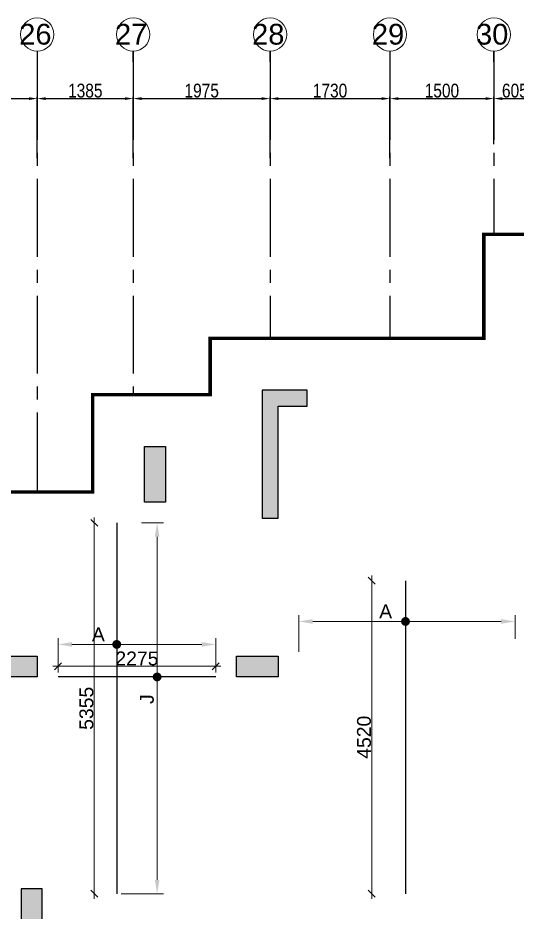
# Model space of a CAD drawing. Header units: millimetres. Extents: x 1123469 to 1883119, y -126924 to 196924.
# Drawn here: x 1752063 to 1759268, y 148672 to 161582 of the extents above; entities that cross this region are included whole.
import ezdxf
from ezdxf.enums import TextEntityAlignment as Align

# ---------------------------------------------------------------- set-up
doc = ezdxf.new("R2010")
doc.units = ezdxf.units.MM
doc.header["$LTSCALE"] = 500
doc.header["$MEASUREMENT"] = 0
doc.header["$PDMODE"] = 34
doc.linetypes.add('CONTINOUS', pattern=[0])
doc.linetypes.add('Site$0$CENTER2', pattern=[1.125, 0.75, -0.125, 0.125, -0.125])
doc.layers.get('Defpoints').update_dxf_attribs({"lineweight": 0})
for name, color, linetype in [('COL. DIM', 3, 'Continuous'), ('GRID', 7, 'Continuous'), ('GRID DIM', 7, 'Continuous'), ('reinf.', 4, 'Continuous'), ('TOWER AREA COLUMN.', 6, 'Continuous')]:
    doc.layers.add(name, color=color, linetype=linetype)
for name, color, linetype, lineweight in [('CUT OUT', 1, 'Continuous', 13), ('dim-M', 1, 'Continuous', 15), ('FOOTING', 1, 'Continuous', 15), ('GRID NO.', 7, 'Continuous', 20), ('S - SUNK', 251, 'Continuous', 0), ('TOWER COL HATCH', 253, 'Continuous', 20)]:
    doc.layers.add(name, color=color, linetype=linetype, lineweight=lineweight)
doc.styles.add('3mm', font='arial.ttf')
doc.styles.add('D50', font='arial.ttf', dxfattribs={"width": 0.8})
doc.dimstyles.new('INNER DIM', dxfattribs={"dimtxt": 200, "dimasz": 120, "dimexe": 25, "dimexo": 25, "dimgap": 12, "dimtad": 1, "dimdec": 0, "dimrnd": 5, "dimzin": 0, "dimdsep": 46, "dimtxsty": 'D50', "dimcen": 0.09, "dimdle": 25, "dimclrt": 6, "dimadec": 0, "dimazin": 0, "dimtfac": 1, "dimtdec": 0, "dimtofl": 0, "dimtmove": 1, "dimatfit": 3, "dimfxl": 75, "dimtolj": 1, "dimtzin": 0, "dimarcsym": 0})
doc.dimstyles.new('PARAMVEER', dxfattribs={"dimtxt": 200, "dimasz": 100, "dimexe": 0, "dimexo": 25, "dimgap": 10, "dimtad": 1, "dimdec": 0, "dimrnd": 5, "dimzin": 0, "dimdsep": 46, "dimtxsty": '3mm', "dimblk": 'OBLIQUE', "dimcen": 0.09, "dimdle": 75, "dimclrd": 1, "dimclre": 1, "dimclrt": 3, "dimadec": 0, "dimazin": 0, "dimtfac": 1, "dimtdec": 0, "dimtmove": 1, "dimatfit": 3, "dimfxl": 100, "dimtolj": 1, "dimtzin": 0, "dimlwd": 18, "dimlwe": 5, "dimarcsym": 0})

# ---------------------------------------------------------------- blocks, each defined once
blk = doc.blocks.new('GRID MARK')
at = {"layer": 'GRID NO.', "const_width": 50}
blk.add_lwpolyline([(0, -541), (0, -891)], dxfattribs=at)
at = {"layer": 'GRID NO.'}
blk.add_circle((0, 0), 541, dxfattribs=at)
at = {"layer": 'GRID NO.', "style": 'D50', "width": 0.8}
blk.add_attdef('Y1', text='', height=500, dxfattribs=at).set_placement((-33, -267), align=Align.CENTER)
blk = doc.blocks.new('*D2352')
at = {"layer": 'Defpoints', "color": 0, "linetype": 'Continuous', "transparency": 16777216}
for p in [(1752343, 160417), (1748813, 159533), (1752343, 159533)]:
    blk.add_point(p, dxfattribs=at)
at = {"layer": 'GRID DIM', "color": 0, "linetype": 'Continuous', "lineweight": -2, "transparency": 16777216}
for p, q in [((1748813, 159558), (1748813, 160442)), ((1752343, 159558), (1752343, 160442))]:
    blk.add_line(p, q, dxfattribs=at)
at = {"layer": 'GRID DIM', "linetype": 'Continuous', "lineweight": -2, "transparency": 16777216}
blk.add_line((1748933, 160417), (1752223, 160417), dxfattribs=at)
at = {"layer": 'GRID DIM', "linetype": 'Continuous', "transparency": 16777216}
for points in [[(1748933, 160437), (1748933, 160397), (1748813, 160417)], [(1752223, 160437), (1752223, 160397), (1752343, 160417)]]:
    blk.add_solid(points, dxfattribs=at)
at = {"layer": 'GRID DIM', "linetype": 'Continuous', "transparency": 16777216, "insert": (1750578, 160531), "char_height": 200, "attachment_point": 5, "style": 'D50'}
blk.add_mtext('\\A1;3530', dxfattribs=at)
blk = doc.blocks.new('*D2353')
at = {"layer": 'Defpoints', "color": 0, "linetype": 'Continuous', "transparency": 16777216}
for p in [(1753728, 160417), (1752343, 159533), (1753728, 159533)]:
    blk.add_point(p, dxfattribs=at)
at = {"layer": 'GRID DIM', "color": 0, "linetype": 'Continuous', "lineweight": -2, "transparency": 16777216}
for p, q in [((1752343, 159558), (1752343, 160442)), ((1753728, 159558), (1753728, 160442))]:
    blk.add_line(p, q, dxfattribs=at)
at = {"layer": 'GRID DIM', "linetype": 'Continuous', "lineweight": -2, "transparency": 16777216}
blk.add_line((1752463, 160417), (1753608, 160417), dxfattribs=at)
at = {"layer": 'GRID DIM', "linetype": 'Continuous', "transparency": 16777216}
for points in [[(1752463, 160437), (1752463, 160397), (1752343, 160417)], [(1753608, 160437), (1753608, 160397), (1753728, 160417)]]:
    blk.add_solid(points, dxfattribs=at)
at = {"layer": 'GRID DIM', "linetype": 'Continuous', "transparency": 16777216, "insert": (1753036, 160531), "char_height": 200, "attachment_point": 5, "style": 'D50'}
blk.add_mtext('\\A1;1385', dxfattribs=at)
blk = doc.blocks.new('*D2354')
at = {"layer": 'Defpoints', "color": 0, "linetype": 'Continuous', "transparency": 16777216}
for p in [(1755703, 160417), (1753728, 159533), (1755703, 159533)]:
    blk.add_point(p, dxfattribs=at)
at = {"layer": 'GRID DIM', "color": 0, "linetype": 'Continuous', "lineweight": -2, "transparency": 16777216}
for p, q in [((1753728, 159558), (1753728, 160442)), ((1755703, 159558), (1755703, 160442))]:
    blk.add_line(p, q, dxfattribs=at)
at = {"layer": 'GRID DIM', "linetype": 'Continuous', "lineweight": -2, "transparency": 16777216}
blk.add_line((1753848, 160417), (1755583, 160417), dxfattribs=at)
at = {"layer": 'GRID DIM', "linetype": 'Continuous', "transparency": 16777216}
for points in [[(1753848, 160437), (1753848, 160397), (1753728, 160417)], [(1755583, 160437), (1755583, 160397), (1755703, 160417)]]:
    blk.add_solid(points, dxfattribs=at)
at = {"layer": 'GRID DIM', "linetype": 'Continuous', "transparency": 16777216, "insert": (1754716, 160531), "char_height": 200, "attachment_point": 5, "style": 'D50'}
blk.add_mtext('\\A1;1975', dxfattribs=at)
blk = doc.blocks.new('*D2355')
at = {"layer": 'Defpoints', "color": 0, "linetype": 'Continuous', "transparency": 16777216}
for p in [(1757433, 160417), (1755703, 159533), (1757433, 159533)]:
    blk.add_point(p, dxfattribs=at)
at = {"layer": 'GRID DIM', "color": 0, "linetype": 'Continuous', "lineweight": -2, "transparency": 16777216}
for p, q in [((1755703, 159558), (1755703, 160442)), ((1757433, 159558), (1757433, 160442))]:
    blk.add_line(p, q, dxfattribs=at)
at = {"layer": 'GRID DIM', "linetype": 'Continuous', "lineweight": -2, "transparency": 16777216}
blk.add_line((1755823, 160417), (1757313, 160417), dxfattribs=at)
at = {"layer": 'GRID DIM', "linetype": 'Continuous', "transparency": 16777216}
for points in [[(1755823, 160437), (1755823, 160397), (1755703, 160417)], [(1757313, 160437), (1757313, 160397), (1757433, 160417)]]:
    blk.add_solid(points, dxfattribs=at)
at = {"layer": 'GRID DIM', "linetype": 'Continuous', "transparency": 16777216, "insert": (1756568, 160531), "char_height": 200, "attachment_point": 5, "style": 'D50'}
blk.add_mtext('\\A1;1730', dxfattribs=at)
blk = doc.blocks.new('*D2356')
at = {"layer": 'Defpoints', "color": 0, "linetype": 'Continuous', "transparency": 16777216}
for p in [(1758933, 160417), (1758933, 159732), (1757433, 159533)]:
    blk.add_point(p, dxfattribs=at)
at = {"layer": 'GRID DIM', "color": 0, "linetype": 'Continuous', "lineweight": -2, "transparency": 16777216}
for p, q in [((1757433, 159558), (1757433, 160442)), ((1758933, 159757), (1758933, 160442))]:
    blk.add_line(p, q, dxfattribs=at)
at = {"layer": 'GRID DIM', "linetype": 'Continuous', "lineweight": -2, "transparency": 16777216}
blk.add_line((1757553, 160417), (1758813, 160417), dxfattribs=at)
at = {"layer": 'GRID DIM', "linetype": 'Continuous', "transparency": 16777216}
for points in [[(1757553, 160437), (1757553, 160397), (1757433, 160417)], [(1758813, 160437), (1758813, 160397), (1758933, 160417)]]:
    blk.add_solid(points, dxfattribs=at)
at = {"layer": 'GRID DIM', "linetype": 'Continuous', "transparency": 16777216, "insert": (1758183, 160531), "char_height": 200, "attachment_point": 5, "style": 'D50'}
blk.add_mtext('\\A1;1500', dxfattribs=at)
blk = doc.blocks.new('*D2357')
at = {"layer": 'Defpoints', "color": 0, "linetype": 'Continuous', "transparency": 16777216}
for p in [(1759538, 160417), (1758933, 159732), (1759538, 159732)]:
    blk.add_point(p, dxfattribs=at)
at = {"layer": 'GRID DIM', "color": 0, "linetype": 'Continuous', "lineweight": -2, "transparency": 16777216}
for p, q in [((1758933, 159757), (1758933, 160442)), ((1759538, 159757), (1759538, 160442))]:
    blk.add_line(p, q, dxfattribs=at)
at = {"layer": 'GRID DIM', "linetype": 'Continuous', "lineweight": -2, "transparency": 16777216}
blk.add_line((1759053, 160417), (1759418, 160417), dxfattribs=at)
at = {"layer": 'GRID DIM', "linetype": 'Continuous', "transparency": 16777216}
for points in [[(1759053, 160437), (1759053, 160397), (1758933, 160417)], [(1759418, 160437), (1759418, 160397), (1759538, 160417)]]:
    blk.add_solid(points, dxfattribs=at)
at = {"layer": 'GRID DIM', "linetype": 'Continuous', "transparency": 16777216, "insert": (1759236, 160531), "char_height": 200, "attachment_point": 5, "style": 'D50'}
blk.add_mtext('\\A1;605', dxfattribs=at)
blk = doc.blocks.new('3tgra')
at = {"layer": 'TOWER COL HATCH'}
h = blk.add_hatch(color=253, dxfattribs=at)
h.dxf.hatch_style = 1
h.paths.add_polyline_path([(1387406, 93642), (1388056, 93642), (1388056, 91792), (1387826, 91792), (1387826, 93412), (1387406, 93412)])
h = blk.add_hatch(color=253, dxfattribs=at)
h.dxf.hatch_style = 1
h.paths.add_polyline_path([(1389451, 92027), (1389751, 92027), (1389751, 92827), (1389451, 92827)])
h = blk.add_hatch(color=253, dxfattribs=at)
h.dxf.hatch_style = 1
h.paths.add_polyline_path([(1388426, 89502), (1388426, 89802), (1387826, 89802), (1387826, 89502)])
h = blk.add_hatch(color=253, dxfattribs=at)
h.dxf.hatch_style = 1
h.paths.add_polyline_path([(1391901, 89502), (1391901, 89802), (1391301, 89802), (1391301, 89502)])
h = blk.add_hatch(color=253, dxfattribs=at)
h.dxf.hatch_style = 1
h.paths.add_polyline_path([(1391531, 85842), (1391231, 85842), (1391231, 86442), (1391531, 86442)])
at = {"layer": 'TOWER AREA COLUMN.', "color": 4}
blk.add_lwpolyline([(1387406, 93642), (1388056, 93642), (1388056, 91792), (1387826, 91792), (1387826, 93412), (1387406, 93412), (1387406, 93642)], dxfattribs=at)
for points in [[(1389451, 92027), (1389751, 92027), (1389751, 92827), (1389451, 92827)], [(1388426, 89502), (1388426, 89802), (1387826, 89802), (1387826, 89502)], [(1391901, 89502), (1391901, 89802), (1391301, 89802), (1391301, 89502)], [(1391531, 85842), (1391231, 85842), (1391231, 86442), (1391531, 86442)]]:
    blk.add_lwpolyline(points, close=True, dxfattribs=at)
blk = doc.blocks.new('*D2546')
at = {"layer": 'COL. DIM', "color": 1, "linetype": 'CONTINOUS', "lineweight": 5, "ltscale": 10, "transparency": 16777216}
for p, q in [((1753846, 154292), (1754163, 154292)), ((1753555, 148937), (1754163, 148937))]:
    blk.add_line(p, q, dxfattribs=at)
at = {"layer": 'COL. DIM', "color": 1, "lineweight": 18, "ltscale": 10, "transparency": 16777216}
blk.add_line((1754073, 154092), (1754073, 149137), dxfattribs=at)
at = {"layer": 'COL. DIM', "color": 1, "ltscale": 10, "transparency": 16777216}
for points in [[(1754040, 154092), (1754106, 154092), (1754073, 154292)], [(1754040, 149137), (1754106, 149137), (1754073, 148937)]]:
    blk.add_solid(points, dxfattribs=at)
at = {"layer": 'Defpoints', "color": 0, "ltscale": 10, "transparency": 16777216}
for p in [(1753781, 154292), (1753490, 148937), (1754073, 148937)]:
    blk.add_point(p, dxfattribs=at)
at = {"layer": 'COL. DIM', "color": 3, "ltscale": 10, "transparency": 16777216, "insert": (1753926, 151747), "char_height": 200, "attachment_point": 5, "rotation": 90, "style": '3mm'}
blk.add_mtext('\\A1;J', dxfattribs=at)
blk = doc.blocks.new('*D2423')
at = {"layer": 'COL. DIM', "color": 1, "linetype": 'CONTINOUS', "lineweight": 5, "ltscale": 10, "transparency": 16777216}
for p, q in [((1756118, 152432), (1756118, 152959)), ((1759238, 152620), (1759238, 152959))]:
    blk.add_line(p, q, dxfattribs=at)
at = {"layer": 'COL. DIM', "color": 1, "lineweight": 18, "ltscale": 10, "transparency": 16777216}
blk.add_line((1759038, 152869), (1756318, 152869), dxfattribs=at)
at = {"layer": 'COL. DIM', "color": 1, "ltscale": 10, "transparency": 16777216}
for points in [[(1756318, 152902), (1756318, 152835), (1756118, 152869)], [(1759038, 152902), (1759038, 152835), (1759238, 152869)]]:
    blk.add_solid(points, dxfattribs=at)
at = {"layer": 'Defpoints', "color": 0, "ltscale": 10, "transparency": 16777216}
for p in [(1756118, 152869), (1759238, 152555), (1756118, 152367)]:
    blk.add_point(p, dxfattribs=at)
at = {"layer": 'COL. DIM', "color": 3, "ltscale": 10, "transparency": 16777216, "insert": (1757371, 153014), "char_height": 200, "attachment_point": 5, "style": '3mm'}
blk.add_mtext('\\A1;A', dxfattribs=at)
blk = doc.blocks.new('*D2433')
at = {"layer": 'COL. DIM', "color": 1, "linetype": 'CONTINOUS', "lineweight": 5, "ltscale": 10, "transparency": 16777216}
for p, q in [((1752643, 152132), (1752643, 152627)), ((1754918, 152132), (1754918, 152627))]:
    blk.add_line(p, q, dxfattribs=at)
at = {"layer": 'COL. DIM', "color": 1, "lineweight": 18, "ltscale": 10, "transparency": 16777216}
blk.add_line((1754718, 152537), (1752843, 152537), dxfattribs=at)
at = {"layer": 'COL. DIM', "color": 1, "ltscale": 10, "transparency": 16777216}
for points in [[(1752843, 152570), (1752843, 152504), (1752643, 152537)], [(1754718, 152570), (1754718, 152504), (1754918, 152537)]]:
    blk.add_solid(points, dxfattribs=at)
at = {"layer": 'Defpoints', "color": 0, "ltscale": 10, "transparency": 16777216}
for p in [(1752643, 152537), (1752643, 152067), (1754918, 152067)]:
    blk.add_point(p, dxfattribs=at)
at = {"layer": 'COL. DIM', "color": 3, "ltscale": 10, "transparency": 16777216, "insert": (1753225, 152682), "char_height": 200, "attachment_point": 5, "style": '3mm'}
blk.add_mtext('\\A1;A', dxfattribs=at)
blk = doc.blocks.new('_Oblique')
at = {"color": 0, "linetype": 'ByBlock', "lineweight": -2}
blk.add_line((-0.5, -0.5), (0.5, 0.5), dxfattribs=at)
blk = doc.blocks.new('*D2759')
at = {"layer": 'Defpoints', "color": 0, "ltscale": 10, "transparency": 16777216}
for p in [(1753490, 154292), (1753166, 148937), (1753490, 148937)]:
    blk.add_point(p, dxfattribs=at)
at = {"layer": 'S - SUNK', "color": 1, "lineweight": 18, "ltscale": 10, "transparency": 16777216}
blk.add_line((1753166, 154367), (1753166, 148862), dxfattribs=at)
at = {"layer": 'S - SUNK', "color": 1, "lineweight": 5, "ltscale": 10, "transparency": 16777216}
for p, q in [((1753166, 154292), (1753166, 154292)), ((1753166, 148937), (1753166, 148937))]:
    blk.add_line(p, q, dxfattribs=at)
at = {"layer": 'S - SUNK', "color": 1, "lineweight": 18, "ltscale": 10, "transparency": 16777216, "xscale": 100, "yscale": 100, "zscale": 100}
for p, rotation in [((1753166, 154292), 90), ((1753166, 148937), 270)]:
    blk.add_blockref('_Oblique', p, dxfattribs=dict(at, rotation=rotation))
at = {"layer": 'S - SUNK', "color": 3, "ltscale": 10, "transparency": 16777216, "insert": (1753053, 151615), "char_height": 200, "attachment_point": 5, "rotation": 90, "style": '3mm'}
blk.add_mtext('\\A1;5355', dxfattribs=at)
blk = doc.blocks.new('*D2760')
at = {"layer": 'Defpoints', "color": 0, "ltscale": 10, "transparency": 16777216}
for p in [(1754918, 152221), (1752643, 152067), (1754918, 152067)]:
    blk.add_point(p, dxfattribs=at)
at = {"layer": 'S - SUNK', "color": 1, "lineweight": 18, "ltscale": 10, "transparency": 16777216}
blk.add_line((1752568, 152221), (1754993, 152221), dxfattribs=at)
at = {"layer": 'S - SUNK', "color": 1, "lineweight": 5, "ltscale": 10, "transparency": 16777216}
for p, q in [((1752643, 152220), (1752643, 152221)), ((1754918, 152220), (1754918, 152221))]:
    blk.add_line(p, q, dxfattribs=at)
at = {"layer": 'S - SUNK', "color": 1, "lineweight": 18, "ltscale": 10, "transparency": 16777216, "xscale": 100, "yscale": 100, "zscale": 100, "rotation": 180}
blk.add_blockref('_Oblique', (1752643, 152221), dxfattribs=at)
at = {"layer": 'S - SUNK', "color": 1, "lineweight": 18, "ltscale": 10, "transparency": 16777216, "xscale": 100, "yscale": 100, "zscale": 100}
blk.add_blockref('_Oblique', (1754918, 152221), dxfattribs=at)
at = {"layer": 'S - SUNK', "color": 3, "ltscale": 10, "transparency": 16777216, "insert": (1753781, 152333), "char_height": 200, "attachment_point": 5, "style": '3mm'}
blk.add_mtext('\\A1;2275', dxfattribs=at)
blk = doc.blocks.new('*D2761')
at = {"layer": 'Defpoints', "color": 0, "ltscale": 10, "transparency": 16777216}
for p in [(1757658, 153457), (1757171, 148937), (1757658, 148937)]:
    blk.add_point(p, dxfattribs=at)
at = {"layer": 'S - SUNK', "color": 1, "lineweight": 18, "ltscale": 10, "transparency": 16777216}
blk.add_line((1757171, 153532), (1757171, 148862), dxfattribs=at)
at = {"layer": 'S - SUNK', "color": 1, "lineweight": 5, "ltscale": 10, "transparency": 16777216}
for p, q in [((1757171, 153457), (1757171, 153457)), ((1757171, 148937), (1757171, 148937))]:
    blk.add_line(p, q, dxfattribs=at)
at = {"layer": 'S - SUNK', "color": 1, "lineweight": 18, "ltscale": 10, "transparency": 16777216, "xscale": 100, "yscale": 100, "zscale": 100}
for p, rotation in [((1757171, 153457), 90), ((1757171, 148937), 270)]:
    blk.add_blockref('_Oblique', p, dxfattribs=dict(at, rotation=rotation))
at = {"layer": 'S - SUNK', "color": 3, "ltscale": 10, "transparency": 16777216, "insert": (1757059, 151197), "char_height": 200, "attachment_point": 5, "rotation": 90, "style": '3mm'}
blk.add_mtext('\\A1;4520', dxfattribs=at)
blk = doc.blocks.new('*D3557')
at = {"layer": 'COL. DIM', "color": 1, "lineweight": 18, "ltscale": 10, "transparency": 16777216}
for p, q in [((1830518, 155675), (1830518, 154998)), ((1830518, 155088), (1830518, 154608))]:
    blk.add_line(p, q, dxfattribs=at)
at = {"layer": 'COL. DIM', "color": 1, "linetype": 'CONTINOUS', "lineweight": 5, "ltscale": 10, "transparency": 16777216}
for p, q in [((1830059, 154998), (1830608, 154998)), ((1830171, 154698), (1830608, 154698))]:
    blk.add_line(p, q, dxfattribs=at)
at = {"layer": 'Defpoints', "color": 0, "ltscale": 10, "transparency": 16777216}
for p in [(1417241, 156599), (1418936, 156725), (1418936, 156599), (1829994, 154998), (1830106, 154698), (1830518, 154698)]:
    blk.add_point(p, dxfattribs=at)
at = {"layer": 'S - SUNK', "color": 1, "lineweight": 18, "ltscale": 10, "transparency": 16777216}
blk.add_line((1417166, 156725), (1419011, 156725), dxfattribs=at)
at = {"layer": 'S - SUNK', "color": 1, "lineweight": 5, "ltscale": 10, "transparency": 16777216}
for p, q in [((1417241, 156725), (1417241, 156725)), ((1418936, 156725), (1418936, 156725))]:
    blk.add_line(p, q, dxfattribs=at)
at = {"layer": 'COL. DIM', "color": 1, "lineweight": 18, "ltscale": 10, "transparency": 16777216, "xscale": 90, "yscale": 90, "zscale": 90}
for p, rotation in [((1830518, 154998), 90), ((1830518, 154698), 270)]:
    blk.add_blockref('_Oblique', p, dxfattribs=dict(at, rotation=rotation))
at = {"layer": 'S - SUNK', "color": 1, "lineweight": 18, "ltscale": 10, "transparency": 16777216, "xscale": 100, "yscale": 100, "zscale": 100, "rotation": 180}
blk.add_blockref('_Oblique', (1417241, 156725), dxfattribs=at)
at = {"layer": 'S - SUNK', "color": 1, "lineweight": 18, "ltscale": 10, "transparency": 16777216, "xscale": 100, "yscale": 100, "zscale": 100}
blk.add_blockref('_Oblique', (1418936, 156725), dxfattribs=at)
at = {"layer": 'COL. DIM', "color": 3, "ltscale": 10, "transparency": 16777216, "insert": (1830371, 155409), "char_height": 200, "attachment_point": 5, "rotation": 90, "style": '3mm'}
blk.add_mtext('\\A1;300', dxfattribs=at)
at = {"layer": 'S - SUNK', "color": 3, "ltscale": 10, "transparency": 16777216, "insert": (1418088, 156837), "char_height": 200, "attachment_point": 5, "style": '3mm'}
blk.add_mtext('\\A1;1695', dxfattribs=at)
blk = doc.blocks.new('*D3556')
at = {"layer": 'COL. DIM', "color": 1, "linetype": 'CONTINOUS', "lineweight": 5, "ltscale": 10, "transparency": 16777216}
for p, q in [((1817864, 134658), (1817084, 134658)), ((1816402, 133688), (1817264, 133688))]:
    blk.add_line(p, q, dxfattribs=at)
at = {"layer": 'COL. DIM', "color": 1, "lineweight": 18, "ltscale": 10, "transparency": 16777216}
blk.add_line((1817174, 134748), (1817174, 133598), dxfattribs=at)
at = {"layer": 'Defpoints', "color": 0, "ltscale": 10, "transparency": 16777216}
for p in [(1417088, 156599), (1417241, 156599), (1417241, 155194), (1817929, 134658), (1816337, 133688), (1817174, 133688)]:
    blk.add_point(p, dxfattribs=at)
at = {"layer": 'S - SUNK', "color": 1, "lineweight": 18, "ltscale": 10, "transparency": 16777216}
blk.add_line((1417088, 155119), (1417088, 156674), dxfattribs=at)
at = {"layer": 'S - SUNK', "color": 1, "lineweight": 5, "ltscale": 10, "transparency": 16777216}
for p, q in [((1417088, 156599), (1417088, 156599)), ((1417088, 155194), (1417088, 155194))]:
    blk.add_line(p, q, dxfattribs=at)
at = {"layer": 'COL. DIM', "color": 1, "lineweight": 18, "ltscale": 10, "transparency": 16777216, "xscale": 90, "yscale": 90, "zscale": 90}
for p, rotation in [((1817174, 134658), 90), ((1817174, 133688), 270)]:
    blk.add_blockref('_Oblique', p, dxfattribs=dict(at, rotation=rotation))
at = {"layer": 'S - SUNK', "color": 1, "lineweight": 18, "ltscale": 10, "transparency": 16777216, "xscale": 100, "yscale": 100, "zscale": 100}
for p, rotation in [((1417088, 156599), 90), ((1417088, 155194), 270)]:
    blk.add_blockref('_Oblique', p, dxfattribs=dict(at, rotation=rotation))
at = {"layer": 'COL. DIM', "color": 3, "ltscale": 10, "transparency": 16777216, "insert": (1817027, 134173), "char_height": 200, "attachment_point": 5, "rotation": 90, "style": '3mm'}
blk.add_mtext('\\A1;970', dxfattribs=at)
at = {"layer": 'S - SUNK', "color": 3, "ltscale": 10, "transparency": 16777216, "insert": (1416976, 155897), "char_height": 200, "attachment_point": 5, "rotation": 90, "style": '3mm'}
blk.add_mtext('\\A1;1405', dxfattribs=at)

msp = doc.modelspace()

# ---------------------------------------------------------------- linework, layer by layer
at = {"layer": 'dim-M', "color": 4, "ltscale": 10, "const_width": 63.8}
for points in [[(1757689.6, 152868.6, -1), (1757625.9, 152868.6, -1)], [(1753521.7, 152537.1, -1), (1753458, 152537.1, -1)], [(1754104.9, 152067.5, -1), (1754041.1, 152067.5, -1)]]:
    msp.add_lwpolyline(points, format="xyb", close=True, dxfattribs=at)
at = {"layer": 'FOOTING', "color": 3, "ltscale": 10, "const_width": 50}
msp.add_lwpolyline([(1726403.3, 154737.5), (1753143.3, 154737.5), (1753143.3, 156142.5), (1754838.3, 156142.5), (1754838.3, 156957.3), (1758788.3, 156957.3), (1758788.3, 158457.3), (1767663.3, 158457.3), (1767663.3, 148172.6), (1778753.3, 148172.6), (1778753.3, 126522.5), (1770198.3, 126522.5)], dxfattribs=at)
at = {"layer": 'GRID', "color": 16, "linetype": 'Site$0$CENTER2', "ltscale": 3}
for points in [[(1752343.3, 160946.9), (1752343.3, 154737.5)], [(1753728.3, 160946.9), (1753728.3, 156142.5)], [(1755703.3, 160946.9), (1755703.3, 156957.3)], [(1757433.3, 160946.9), (1757433.3, 156957.3)], [(1758933.3, 160946.9), (1758933.3, 158457.3)]]:
    msp.add_lwpolyline(points, dxfattribs=at)
at = {"layer": 'reinf.', "color": 4, "ltscale": 1.4}
for p, q in [((1753489.9, 154292.5), (1753489.9, 148937.5)), ((1757657.7, 153457.3), (1757657.7, 148937.5)), ((1754918.3, 152067.5), (1752643.3, 152067.5))]:
    msp.add_line(p, q, dxfattribs=at)

# ---------------------------------------------------------------- block references
at = {"layer": 'CUT OUT', "color": 4, "xscale": -1}
msp.add_blockref('3tgra', (3143643.9, 62565.7), dxfattribs=at)
at = {"layer": 'GRID NO.'}
ref = msp.add_blockref('GRID MARK', (1752343.3, 161342.2), dxfattribs=dict(at, xscale=-0.4435200000032785, yscale=0.4435200000032785, zscale=0.4435200000032785))
ref.add_attrib('Y1', '26', dxfattribs={"height": 300, "style": 'D50'}).set_placement((1752315.8, 161196.6), align=Align.CENTER)
ref = msp.add_blockref('GRID MARK', (1753728.3, 161342.2), dxfattribs=dict(at, xscale=-0.4435200000032785, yscale=0.4435200000032785, zscale=0.4435200000032785))
ref.add_attrib('Y1', '27', dxfattribs={"height": 300, "style": 'D50'}).set_placement((1753698.4, 161196.6), align=Align.CENTER)
ref = msp.add_blockref('GRID MARK', (1755703.3, 161342.2), dxfattribs=dict(at, xscale=-0.4435200000032785, yscale=0.4435200000032785, zscale=0.4435200000032785))
ref.add_attrib('Y1', '28', dxfattribs={"height": 300, "style": 'D50'}).set_placement((1755676.9, 161196.6), align=Align.CENTER)
ref = msp.add_blockref('GRID MARK', (1757433.3, 161342.2), dxfattribs=dict(at, xscale=-0.4435200000032785, yscale=0.4435200000032785, zscale=0.4435200000032785))
ref.add_attrib('Y1', '29', dxfattribs={"height": 300, "style": 'D50'}).set_placement((1757405.6, 161196.6), align=Align.CENTER)
ref = msp.add_blockref('GRID MARK', (1758933.3, 161342.2), dxfattribs=dict(at, xscale=-0.4435200000032785, yscale=0.4435200000032785, zscale=0.4435200000032785))
ref.add_attrib('Y1', '30', dxfattribs={"height": 300, "style": 'D50'}).set_placement((1758908.7, 161196.6), align=Align.CENTER)

# ---------------------------------------------------------------- dimensions: what is measured, and where the dimension line sits
at = {"layer": 'COL. DIM', "color": 6, "ltscale": 10}
dim = msp.add_linear_dim(base=(1830518, 154697.7), p1=(1829993.7, 154997.7), p2=(1830106.2, 154697.7), angle=90, dimstyle='PARAMVEER', override={"dimasz": 90, "dimexe": 90, "dimexo": 65, "dimgap": 45, "dimpost": '\\X', "dimdle": 90, "dimfxl": 0.18, "dimarcsym": 1}, dxfattribs=at)
dim.commit()
dim.dimension.update_dxf_attribs({"geometry": '*D3557', "text_midpoint": (1830518, 155409.4), "dimtype": 160})
dim = msp.add_linear_dim(base=(1817173.9, 133687.8), p1=(1817928.7, 134657.8), p2=(1816337.2, 133687.8), angle=90, dimstyle='PARAMVEER', override={"dimasz": 90, "dimexe": 90, "dimexo": 65, "dimgap": 45, "dimpost": '\\X', "dimdle": 90, "dimfxl": 0.18, "dimarcsym": 1}, dxfattribs=at)
dim.commit()
dim.dimension.update_dxf_attribs({"geometry": '*D3556', "text_midpoint": (1817026.8, 134172.8)})
for base, p1, p2, angle, text, picture, middle in [((1754073, 148937.5), (1753780.8, 154292.5), (1753489.9, 148937.5), 90, 'J', '*D2546', (1754073, 151747.3)), ((1756118.3, 152868.6), (1759238.3, 152555), (1756118.3, 152367.5), 180, 'A', '*D2423', (1757371.4, 152868.6)), ((1752643.3, 152537.1), (1754918.3, 152067.5), (1752643.3, 152067.5), 180, 'A', '*D2433', (1753224.9, 152537.1))]:
    dim = msp.add_linear_dim(base=base, p1=p1, p2=p2, angle=angle, text=text, dimstyle='PARAMVEER', override={"dimasz": 200, "dimexe": 90, "dimexo": 65, "dimgap": 45, "dimpost": '\\X', "dimsah": 1, "dimdle": 90, "dimfxl": 0.18, "dimarcsym": 1}, dxfattribs=at)
    dim.commit()
    dim.dimension.update_dxf_attribs({"geometry": picture, "text_midpoint": middle, "dimtype": 160})
at = {"layer": 'GRID DIM', "color": 0, "linetype": 'Continuous'}
for base, p1, p2, picture, middle in [((1752343.3, 160417), (1748813.3, 159533.3), (1752343.3, 159533.3), '*D2352', (1750578.3, 160531.1)), ((1753728.3, 160417), (1752343.3, 159533.3), (1753728.3, 159533.3), '*D2353', (1753035.8, 160531.1)), ((1755703.3, 160417), (1753728.3, 159533.3), (1755703.3, 159533.3), '*D2354', (1754715.8, 160531.1)), ((1757433.3, 160417), (1755703.3, 159533.3), (1757433.3, 159533.3), '*D2355', (1756568.3, 160531.1)), ((1758933.3, 160417), (1757433.3, 159533.3), (1758933.3, 159732.2), '*D2356', (1758183.3, 160531.1)), ((1759538.3, 160417), (1758933.3, 159732.2), (1759538.3, 159732.2), '*D2357', (1759235.8, 160531.1))]:
    dim = msp.add_linear_dim(base=base, p1=p1, p2=p2, dimstyle='INNER DIM', override={"dimclrd": 256, "dimclrt": 256}, dxfattribs=at)
    dim.commit()
    dim.dimension.update_dxf_attribs({"geometry": picture, "text_midpoint": middle})
at = {"layer": 'S - SUNK', "color": 4, "ltscale": 10}
for base, p1, p2, picture, middle in [((1418935.6, 156725.2), (1417240.6, 156599.2), (1418935.6, 156599.2), '*D3557', (1418088.1, 156837.3)), ((1754918.3, 152220.6), (1752643.3, 152067.5), (1754918.3, 152067.5), '*D2760', (1753780.8, 152332.7))]:
    dim = msp.add_linear_dim(base=base, p1=p1, p2=p2, dimstyle='PARAMVEER', override={"dimpost": '\\X', "dimfxl": 0.15, "dimfxlon": 1, "dimarcsym": 1}, dxfattribs=at)
    dim.commit()
    dim.dimension.update_dxf_attribs({"geometry": picture, "text_midpoint": middle})
for base, p1, p2, picture, middle in [((1417087.7, 156599.2), (1417240.6, 155194.2), (1417240.6, 156599.2), '*D3556', (1416975.6, 155896.7)), ((1753165.7, 148937.5), (1753489.9, 154292.5), (1753489.9, 148937.5), '*D2759', (1753053.5, 151615)), ((1757171.1, 148937.5), (1757657.7, 153457.3), (1757657.7, 148937.5), '*D2761', (1757059, 151197.4))]:
    dim = msp.add_linear_dim(base=base, p1=p1, p2=p2, angle=90, dimstyle='PARAMVEER', override={"dimpost": '\\X', "dimfxl": 0.15, "dimfxlon": 1, "dimarcsym": 1}, dxfattribs=at)
    dim.commit()
    dim.dimension.update_dxf_attribs({"geometry": picture, "text_midpoint": middle})

doc.saveas('drawing.dxf')
